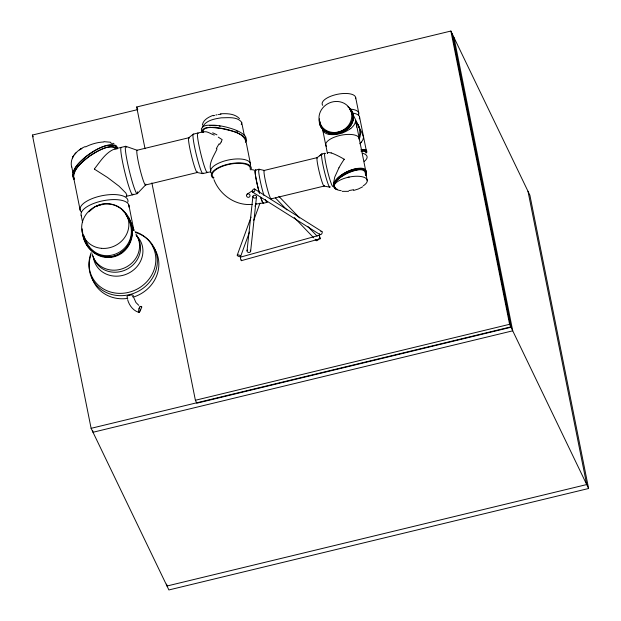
<?xml version="1.0" encoding="UTF-8"?>
<svg xmlns="http://www.w3.org/2000/svg" width="621" height="621" viewBox="0 0 621 621"><rect width="100%" height="100%" fill="white"/><g stroke="black" fill="none" stroke-linecap="round" stroke-linejoin="round"><path stroke-width="0.93" d="M359.543 116.864L366.289 150.569L365.528 151.718M363.51 137.311L362.92 139.748L361.414 142.147M355.585 121.142L355.328 122.461M131.807 233.605L131.015 238.495L129.339 243.153M247.049 250.705L252.918 196.337M250.62 251.35L256.489 196.981A1.816 1.436 6.2 0 0 254.082 195.281A1.816 1.436 6.2 0 0 253.539 197.719A1.816 1.436 6.2 0 0 256.489 196.981M202.345 125.217C203.036 119.884 208.633 117.027 213.143 115.335M138.506 311.494L139.026 308.746M139.003 308.986L139.12 308.047M202.384 127.755C205.062 120.443 214.555 118.828 221.386 117.819C227.954 117.819 237.346 116.337 241.685 122.345L244.27 135.246M202.788 132.475C205.877 129.936 210.961 134.159 214.299 135.106M245.644 140.781C242.337 131.931 229.91 130.705 221.588 128.531C216.349 128.291 202.989 124.751 202.85 132.459M140.33 309.964L140.121 311.144M365.684 173.197L365.816 171.28L359.295 138.972M327.414 153.076L328.525 152.448L331.257 152.976M365.435 175.037C366.165 165.535 351.952 171.194 346.922 173.5C341.985 176.263 330.085 182.605 335.837 188.8M85.054 146.626C77.144 149.948 69.358 157.672 71.625 166.964M237.269 255.091L251.047 217.133M254.983 206.288L255.968 203.572M240.63 256.434A1.816 0.683 20 0 0 238.433 254.913A1.816 0.683 20 0 0 237.781 255.937A1.816 0.683 20 0 0 240.63 256.434L249.487 232.029M253.756 220.276L259.989 203.106M241.297 124.619L241.685 122.345M72.401 157.874L73.495 155.801L72.936 156.841M338.942 167.817L334.727 177.086L333.485 183.583A12.21 4.184 -59.8 0 0 334.44 185.563M217.047 148.9C214.183 155.545 208.182 163.354 210.868 170.791M141.549 307.325L141.029 308.163M245.489 139.469L245.978 138.227A19.267 6.21 13.7 0 0 244.643 135.448C239.582 130.79 232.689 128.842 226.199 127.072A24.964 8.05 13.7 0 0 214.09 125.194C210.03 125.372 203.354 124.161 201.375 128.726A19.267 6.21 13.7 0 0 202.097 130.759M219.71 144.359L221.138 142.062M221.223 141.93L222.147 139.64L218.281 137.148M128.648 244.542L125.589 248.835L119.783 253.64A23.528 23.419 89.3 0 1 106.47 256.853C97.722 256.341 89.727 250.752 85.628 243.09A28.271 28.147 89.3 0 1 82.228 228.846M94.369 168.982C100.136 161.708 105.57 152.51 114.613 148.978L125.768 146.292L137.086 150.243L188.854 137.738M350.912 124.596L348.8 127.258M351.121 125.015L349.002 127.678A17.163 13.67 -20.6 0 1 327.702 132.832L324.892 131.349A18.203 14.493 -20.6 0 1 319.466 120.699M319.217 235.266L240.366 257.172L240.529 258.941L241.313 260.673L320.164 238.767L319.217 235.266L320.164 238.767M241.344 260.657L241.375 259.966M335.495 180.354L337.397 178.274A18.188 7.398 -26.1 0 1 357.649 168.384L360.452 168.159A17.163 6.986 -26.1 0 1 366.002 173.337M74.248 154.738L75.863 152.882M137.311 193.62L145.531 185.004L197.16 172.522L202.64 173.601M88.764 211.885L94.571 207.08A23.528 23.419 89.3 0 1 107.883 203.874C116.864 204.402 125.069 210.271 129.028 218.274A28.271 28.147 89.3 0 1 132.436 232.518C132.25 241.212 127.654 249.828 120.086 254.284A23.528 23.419 89.3 0 1 106.781 257.49C98.025 256.978 90.029 251.389 85.939 243.727A28.271 28.147 89.3 0 1 82.585 232.029M245.365 142.302L246.436 140.509A19.267 6.21 13.7 0 0 245.101 137.73C240.032 133.073 233.147 131.124 226.657 129.354A24.964 8.05 13.7 0 0 214.548 127.476C210.488 127.654 203.812 126.443 201.833 131.008A19.267 6.21 13.7 0 0 202.135 132.335M350.826 128.337L349.988 128.974M188.683 137.831L193.286 134.144L203.603 131.652M317.098 157.695L321.678 154.14M319.52 155.817L321.849 154.008L324.899 153.271M247.212 194.086L252.041 190.95M139.5 312.262L138.98 312.433M362.656 186.805L358.317 188.986L353.582 190.484M126.381 196.275L126.87 195.064L125.784 192.952L119.085 186.222L107.58 177.513L94.485 169.191M96.682 206.521L97.769 206.032M342.489 132.863L341.534 133.189A12.156 4.487 -15.7 0 1 337.226 134.26A15.261 5.643 -15.7 0 1 329.231 134.361M213.461 115.762L214.633 115.374M100.004 205.225L101.153 204.914M126.016 196.415L137.101 193.721M145.035 148.753L136.674 106.991L450.877 31.05L529.892 195.242L588.607 488.502L168.896 589.95L91.108 428.319L32.393 135.06L137.792 109.583M210.674 171.753L202.958 173.57M317.222 157.625L264.228 170.433L259.073 169.23L255.402 170.069M271.144 198.86L324.022 186.09L329.867 187.185M263.335 203.261L266.999 202.376M151.881 182.916L195.39 400.258L509.593 324.309L588.607 488.502M91.108 428.319L510.827 326.879L452.104 33.612M215.852 115.04L217.109 114.761M347.706 177.396L349.181 177.063M114.613 148.978L116.399 148.993M263.296 202.951L255.51 204.169M102.325 204.666L103.497 204.48M218.39 114.536L220.975 114.225M209.619 125.752L211.124 125.636M348.544 191.346L342.194 191.353M220.502 113.822C226.968 113.395 234.707 113.581 239.504 118.619M252.235 204.387C235.569 206.001 219.904 194.971 213.95 179.648M361.003 149.684L364.806 149.785L366.305 150.639M360.708 169.432L357.913 169.642A18.188 7.398 -26.1 0 0 337.661 179.539L335.751 181.619A17.163 6.986 -26.1 0 0 337.288 189.483M211.916 125.597L216.302 125.737M104.111 141.673L110.468 142.225M106.207 256.815C120.148 258.468 132.289 245.419 132.126 231.881A28.271 28.147 89.3 0 0 128.718 217.637M251.947 169.68L254.105 170.076M141.146 306.378L140.292 306.448A3.159 2.236 83.2 0 0 140.012 306.502M219.229 126.086L220.23 126.242M104.972 256.659L102.527 256.163M336.629 189.118L337.537 189.343M100.152 255.41L97.877 254.416M138.312 312.208C132.785 310.29 129.121 305.097 127.608 299.632M236.539 131.085L237.338 131.442M327.508 132.397L324.69 130.922A18.203 14.493 -20.6 0 1 319.411 118.867M114.97 145.167L116.251 146.23A4.96 4.541 -25.7 0 1 116.764 147.216L117.144 148.916M95.704 253.197L96.775 253.834M254.579 189.032L321.888 231.517M252.669 192.122L319.986 234.606M113.138 143.234L114.008 143.793M138.747 305.322L135.929 302.497L133.802 297.707M93.67 251.769L91.792 250.162M122.353 210.162L127.693 216.054M278.852 196.329L299.648 217.963M307.705 226.347L317.09 236.112M275.491 198.021L286.894 209.89M294.276 217.567L313.729 237.812M315.072 239.209L316.407 240.606M349.988 109.288L350.888 110.352M117.167 148.582C108.264 143.288 97.551 151.415 89.843 155.995C82.935 161.476 73.643 167.988 73.635 177.622L80.148 210.146M116.849 147.472L115.498 145.896C104.716 142.923 94.314 150.88 85.915 156.74C80.482 161.84 72.067 167.996 73.41 176.38L73.286 175.153M349.91 109.622L350.337 110.15M358.573 127.235L358.907 127.678M323.518 131.489L323.487 131.442A33.876 31.314 0 0 1 322.92 129.867C322.058 127.173 322.936 131.877 324.24 132.265A25.484 9.416 -15.7 0 0 329.076 134.446M88.516 246.459L89.277 247.445M334.409 186.634C331.956 176.24 359.163 162.857 365.816 171.28M125.644 214.315L128.531 219.143A46.691 43.183 -0.8 0 1 133.569 229.739L133.833 230.585M359.233 128.12L360.522 130.107A32.284 29.855 -0.6 0 1 361.911 132.77L363.471 136.985M351.09 110.631L358.806 126.335M350.531 110.422C361.608 128.105 325.427 143.552 320.242 123.144M74.279 178.933L73.635 177.622M127.165 215.953L127.833 217.001M87.15 244.402L87.476 244.922M128.143 217.529L129.773 220.866M86.831 243.867L85.962 242.221M320.894 126.265C329.177 142.566 358.713 129.789 352.262 112.727M136.674 106.991L137.388 108.473M195.39 400.258L196.818 403.215L511.013 327.267L452.298 34.008M32.393 135.06L33.231 136.799M128.531 219.143C143.319 251.8 95.875 272.798 84.293 236.88M85.45 241.103L85.698 241.662M320.754 125.954L320.389 125M85.209 240.529L84.767 239.372M129.999 221.449L130.418 222.613M130.604 223.203L130.946 224.391M355.67 120.94L356.438 124.782A29.459 27.239 -0.6 0 1 356.617 127.119M86.575 241.825L86.257 240.583M83.975 235.67L84.13 236.275M320.118 124.006L319.931 122.997M131.233 225.594L131.73 228.652M72.82 172.529L71.826 166.956M527.997 191.299L586.713 484.559L166.995 586.007L166.614 584.113M454.005 37.555L512.721 330.814L93.003 432.263L92.622 430.369M450.877 31.05L509.593 324.309M355.647 97.412L358.783 113.053M356.097 122.717L359.225 138.351M322.633 129.533L325.769 145.19M128.865 205.077L133.903 230.593M81.157 215.2L82.632 222.551M245.675 139.779L250.527 164.363M365.707 172.731L367.259 180.765M325.707 144.569L327.414 153.426M320.133 122.484L320.032 121.475M322.726 105.368A17.078 6.707 -11.3 0 1 337.506 94.276A17.078 6.707 -11.3 0 1 355.631 98.7M350.151 109.133A17.078 6.707 -11.3 0 1 358.519 115.04M356.244 122.29A17.078 15.626 -25.7 0 1 358.635 138.141M361.282 149.607A18.226 2.958 -12.6 0 1 365.699 151.811M361.538 150.864A18.226 2.958 -12.6 0 1 365.955 153.069M362.641 153.286A16.658 6.544 -11.3 0 1 364.201 161.39M360.941 151.066A17.427 2.826 -12.6 0 1 365.916 152.518M352.386 113.069A17.078 6.707 -11.3 0 1 359.28 118.852M361.391 142.155A26.152 9.641 -15.7 0 1 359.838 143.8M356.796 123.432A17.078 15.626 -25.7 0 1 359.536 138.398M326.304 146.308A17.078 6.707 -11.3 0 1 341.084 135.215A17.078 6.707 -11.3 0 1 359.21 139.64M347.884 106.773A18.203 14.493 -20.6 0 1 350.896 124.588M348.816 127.266A17.163 13.67 -20.6 0 1 327.5 132.413M349.305 108.124A18.203 14.493 -20.6 0 1 351.098 125.007M349.887 128.974A15.874 5.853 -15.7 0 1 342.59 132.863M355.251 122.477A29.459 10.875 -15.7 0 1 350.935 128.337M360.723 169.417A17.163 6.986 -26.1 0 1 365.87 175.518M335.293 187.604A17.163 6.986 -26.1 0 1 335.48 180.354M341.193 190.663A16.876 6.629 -11.3 0 1 337.35 181.736A16.876 6.629 -11.3 0 1 361.034 176.527A16.876 6.629 -11.3 0 1 363.246 185.811M353.613 189.669A16.876 6.629 -11.3 0 1 348.994 190.515M333.089 186.145A17.07 1.576 76.4 0 1 327.251 169.851A17.07 1.576 76.4 0 1 325.295 153.597M330.085 186.642A17.07 1.576 76.4 0 1 324.395 171.365A17.07 1.576 76.4 0 1 322.175 154.241M331.164 152.882A30.957 6.575 34.7 0 1 344.275 159.279M338.934 167.817A32.851 11.263 -59.8 0 1 344.228 159.255M263.646 202.524A17.07 1.576 76.4 0 1 260.742 197.509M259.446 193.185A17.07 1.576 76.4 0 1 255.604 176.193A17.07 1.576 76.4 0 1 255.79 170.395M211.264 173.119A20.33 7.988 -11.3 0 1 228.823 159.907A20.33 7.988 -11.3 0 1 250.426 165.163M213.399 178.281A20.33 7.988 -11.3 0 1 228.714 164.053A20.33 7.988 -11.3 0 1 250.931 169.952M213.958 177.831A19.36 7.607 -11.3 0 1 228.186 164.565A19.36 7.607 -11.3 0 1 250.178 169.339M263.428 202.857A16.883 1.552 76.4 0 1 260.673 197.16M259.446 193.077A16.883 1.552 76.4 0 1 255.596 176.022A16.883 1.552 76.4 0 1 255.883 170.558M271.292 198.518A14.64 1.351 76.4 0 1 266.269 184.678A14.64 1.351 76.4 0 1 264.647 170.798M267.232 201.499A17.07 1.576 76.4 0 1 265.33 199.527M263.925 195.405A17.07 1.576 76.4 0 1 259.291 175.991A17.07 1.576 76.4 0 1 259.656 169.999M324.294 185.462A14.64 1.351 76.4 0 1 319.404 172.56A14.64 1.351 76.4 0 1 317.564 157.913M81.553 216.124A24.39 9.587 -11.3 0 1 103.668 200.637A24.39 9.587 -11.3 0 1 128.889 207.08M81.18 211.932A24.39 9.587 -11.3 0 1 101.425 195.832A24.39 9.587 -11.3 0 1 127.872 202.027M85.605 146.921A18.964 7.576 -16.7 0 1 103.761 141.984M110.678 142.877A18.964 7.576 -16.7 0 1 112.448 143.855M117.105 148.481A23 9.175 -35.2 0 0 115.537 147.332C109.327 145.446 102.939 148.698 97.412 151.283A28.488 11.364 -35.2 0 0 85.279 159.372C80.241 163.82 74.73 168.803 73.123 175.596A23 9.175 -35.2 0 0 73.953 179.368M117.493 148.085A23 9.175 -35.2 0 0 115.141 145.33C108.923 143.443 102.543 146.696 97.016 149.281A28.488 11.364 -35.2 0 0 84.875 157.369C79.845 161.817 74.326 166.801 72.727 173.593A23 9.175 -35.2 0 0 74.233 178.01M132.979 194.047A24.39 2.251 76.4 0 1 125.023 172.902A24.39 2.251 76.4 0 1 121.491 147.519M207.561 172.095A20.322 1.871 76.4 0 1 200.699 153.247A20.322 1.871 76.4 0 1 198.2 133.368M203.137 172.987A20.322 1.871 76.4 0 1 196.337 154.714A20.322 1.871 76.4 0 1 193.744 134.446M197.486 171.753A17.885 1.646 76.4 0 1 191.447 155.677A17.885 1.646 76.4 0 1 189.351 138.211M145.795 184.072A17.885 1.646 76.4 0 1 139.95 169.028A17.885 1.646 76.4 0 1 137.489 150.484M216.31 148.613A38.044 12.614 -60 0 1 219.151 143.777M212.623 132.816A38.06 10.324 37.1 0 1 216.915 134.835M137.567 191.835A24.39 2.251 76.4 0 1 129.44 171.295A24.39 2.251 76.4 0 1 126.668 147.309M132.436 226.673A46.195 17.054 -15.7 0 1 133.818 229.91M135.89 234.07A24.39 22.317 -25.7 0 1 124.642 267.861A24.39 22.317 -25.7 0 1 92.094 253.834M140.998 306.51A2.616 1.056 -23 0 1 141.782 307.263M140.618 309.926A2.585 0.722 -68.7 0 1 141.153 308.676M139.865 310.873A2.826 1.226 85.5 0 1 139.446 312.084M138.879 312.479A3.089 1.211 -58.9 0 1 138.716 311.331M139.446 308.032A2.492 1.49 83.6 0 1 140.028 306.673M129.781 295.262A3.245 1.296 -16.9 0 1 132.964 295.208A3.245 1.296 -16.9 0 1 132.374 296.892M127.491 297.746A3.245 1.545 -10.3 0 1 129.618 295.029M135.355 232.433A34.691 31.741 -25.7 0 1 155.273 272.347A34.691 31.741 -25.7 0 1 111.842 294.509A34.691 31.741 -25.7 0 1 90.86 255.13M153.108 246.7A34.691 31.741 -25.7 0 1 133.352 297.094M127.747 298.383A34.691 31.741 -25.7 0 1 91.877 277.525M135.044 231.703A33.945 31.066 -25.7 0 1 153.488 271.377A33.945 31.066 -25.7 0 1 110.313 291.948A33.945 31.066 -25.7 0 1 91.186 252.6M136.162 235.328A25.282 23.132 -25.7 0 1 128.516 273.256A25.282 23.132 -25.7 0 1 93.305 256.9M136.55 235.662A24.39 22.317 -25.7 0 1 125.978 269.739A24.39 22.317 -25.7 0 1 93.111 256.015M318.946 238.829A1.816 0.559 -43.9 0 1 316.85 240.692A1.816 0.559 -43.9 0 1 316.943 239.458M250.247 250.178A1.816 1.436 6.2 0 1 250.069 252.134A1.816 1.436 6.2 0 1 247.593 252.025A1.816 1.436 6.2 0 1 247.437 250.061M320.847 231.664A1.816 1.056 -57.7 0 1 322.252 232.262A1.816 1.056 -57.7 0 1 320.941 234.513A1.816 1.056 -57.7 0 1 319.621 233.775M81.77 148.403L79.604 149.801L81.77 148.403M332.817 132.428A16.658 15.246 -25.7 0 0 350.679 110.406A16.658 15.246 -25.7 0 0 322.617 108.077A16.658 15.246 -25.7 0 0 332.817 132.428M101.596 248.346A23.978 21.937 -25.7 0 0 127.305 216.644A23.978 21.937 -25.7 0 0 86.909 213.29A23.978 21.937 -25.7 0 0 101.596 248.346M246.498 195.514A1.816 1.723 57 0 0 249.137 197.16A1.816 1.723 57 0 0 249.106 194.062A1.816 1.723 57 0 0 246.498 195.514M253.795 191.92A1.816 1.056 -57.7 0 0 254.664 189.094A1.816 1.056 -57.7 0 0 252.405 190.709A1.816 1.056 -57.7 0 0 253.795 191.92"/></g></svg>
